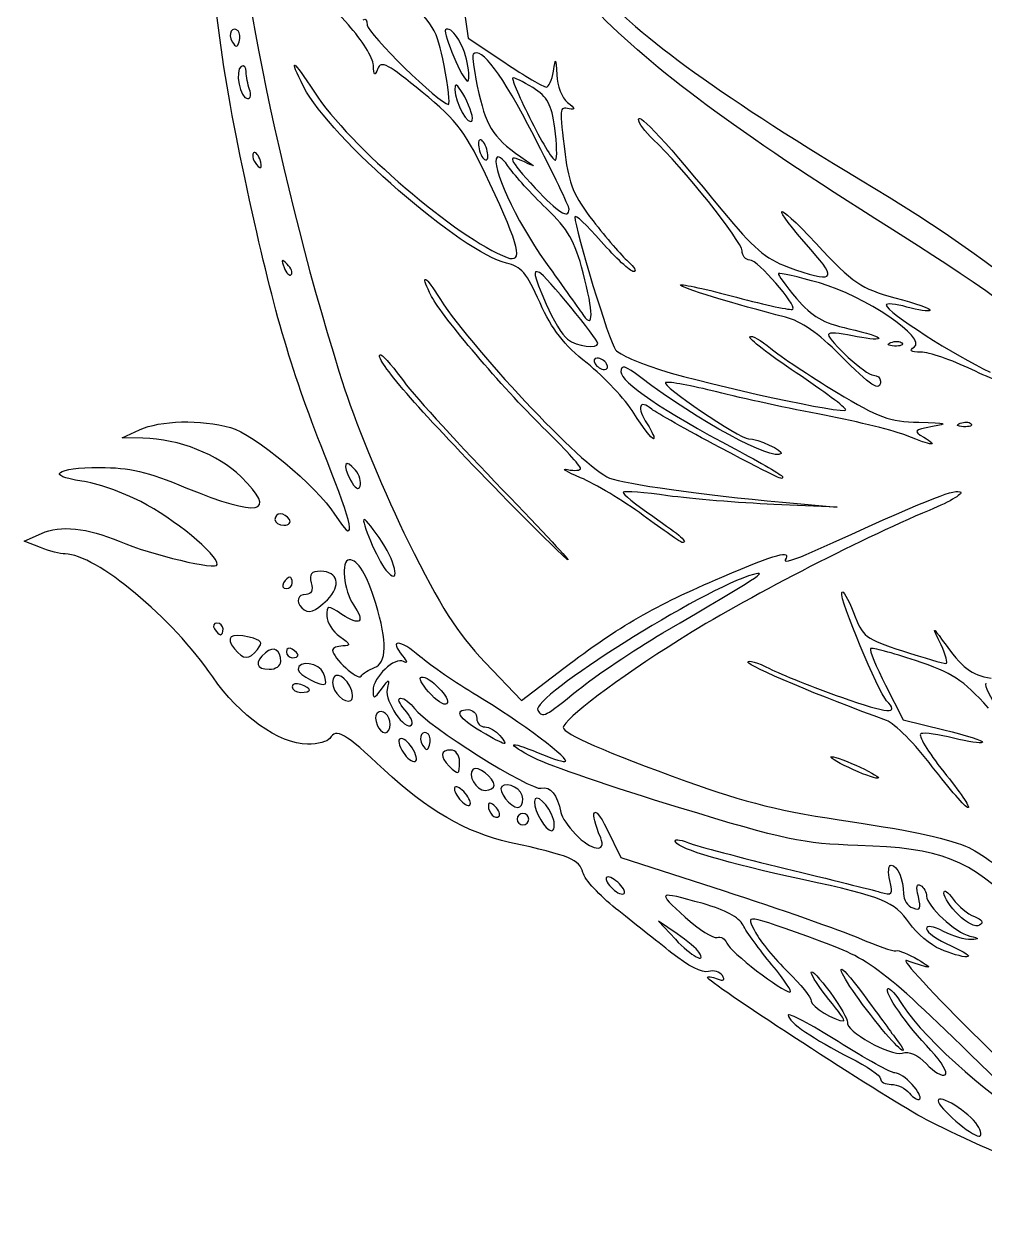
# Model space of a CAD drawing. Extents: x 0 to 45.7, y -0.3 to 36.
# Drawn here: x 0 to 11.47, y 14.29 to 28.7 of the extents above; entities that cross this region are included whole.
import ezdxf

# ---------------------------------------------------------------- set-up
doc = ezdxf.new("R2010")
doc.units = 0
doc.layers.add('Image', color=7, linetype='CONTINUOUS')

msp = doc.modelspace()

# ---------------------------------------------------------------- linework, layer by layer
at = {"layer": 'Image', "color": 7}
for points in [[(5.162265, 29.200913), (5.134598, 29.70003), (5.217846, 29.114858), (5.301082, 28.529688), (5.7376, 28.237103)], [(1.417635, 23.751191), (1.170421, 23.756827), (1.376948, 23.851389)], [(9.053104, 22.987152), (9.707121, 22.926549), (8.94984, 22.960289)], [(0.193884, 22.446015), (0.000077, 22.523302), (0.206608, 22.614898)], [(5.504711, 21.074136), (5.936567, 20.618303), (6.444973, 21.005159)], [(10.284636, 20.799956), (10.492538, 20.388113), (10.980841, 20.268447)], [(6.319994, 19.198779), (6.319891, 19.198779)], [(6.951964, 19.093604), (7.123118, 18.744835), (8.346281, 18.348567)], [(7.794621, 17.832703), (7.572958, 17.985336), (7.775161, 17.767057)]]:
    msp.add_lwpolyline(points, dxfattribs=at)
for points in [[(2.554587, 28.614484)], [(5.290628, 28.237082)], [(2.692438, 27.915827)], [(5.284611, 27.777889)], [(6.334838, 27.45525)], [(5.514545, 27.22852)], [(2.812061, 27.087047)], [(6.505925, 26.488161)], [(3.141135, 25.828535)], [(6.673431, 25.727445)], [(6.850109, 24.881928)], [(10.348216, 24.893643)], [(9.739726, 24.745119)], [(6.953374, 24.639997)], [(11.174339, 23.929828)], [(8.304485, 23.641902)], [(3.955371, 23.370182)], [(5.603128, 23.177073)], [(3.166966, 22.781036)], [(7.391223, 22.828492)], [(4.274372, 22.509065)], [(3.201391, 22.023728)], [(3.619775, 21.822681)], [(2.375278, 21.473137)], [(2.785976, 21.229402)], [(3.063723, 21.083021)], [(3.270239, 21.159274)], [(3.574211, 20.947102)], [(4.182498, 21.011459)], [(3.887645, 20.78901)], [(3.407923, 20.74302)], [(4.861544, 20.686725)], [(6.614781, 20.746071)], [(4.371736, 20.33328)], [(4.826371, 20.215503)], [(5.456027, 20.249153)], [(4.647163, 20.027551)], [(5.197846, 19.889861)], [(9.844805, 19.817177)], [(5.610917, 19.606055)], [(5.266694, 19.511221)], [(5.623549, 19.354015)], [(5.955138, 19.444535)], [(6.023975, 19.201425)], [(7.125528, 18.40934)], [(11.153408, 18.058631)], [(8.056856, 17.614434)], [(10.939116, 17.647558)], [(8.927755, 17.46274)], [(10.20325, 16.740201)], [(10.60246, 16.033813)], [(11.382853, 15.54474)]]:
    msp.add_lwpolyline(points, close=True, dxfattribs=at)
for points in [[(2.722455, 26.45322), (2.385319, 27.968831), (2.266698, 28.797746), (2.131496, 30.582841)], [(2.650655, 30.216373), (2.356313, 30.216373), (3.068044, 26.662514), (3.829469, 24.330252)], [(3.870524, 28.687517), (3.429905, 29.172061), (3.339552, 29.32566), (3.690948, 28.99281)], [(6.779386, 29.164298), (7.371768, 28.519144), (8.32712, 27.831422), (10.154517, 26.734676)], [(5.013611, 28.202662), (4.926688, 28.642049), (4.898261, 28.688851), (4.491799, 29.062073)], [(2.554542, 28.614408), (2.484565, 28.68439), (2.426827, 28.578996), (2.484242, 28.486132)], [(4.170049, 28.205615), (4.166768, 28.292422), (4.032603, 28.509286), (3.870524, 28.687517)], [(4.048917, 28.74612), (4.074979, 28.772182), (4.096352, 28.744268), (4.096352, 28.684303)], [(4.096352, 28.684303), (4.096352, 28.586404), (4.96452, 27.737968), (5.064695, 27.737968)], [(5.290647, 28.237082), (5.249972, 28.456472), (5.094622, 28.690314), (5.031476, 28.627163)], [(10.50282, 26.154584), (8.587172, 27.358997), (7.611579, 28.07178), (6.879417, 28.801892)], [(2.567155, 28.485923), (2.583083, 28.533747), (2.577447, 28.591601), (2.554587, 28.614484)], [(5.031476, 28.627163), (4.994122, 28.589809), (5.242609, 28.013331), (5.296052, 28.013331)], [(2.484242, 28.486132), (2.527626, 28.415954), (2.543834, 28.415898), (2.567155, 28.485923)], [(6.083668, 27.365847), (5.705086, 28.100628), (5.457827, 28.433932), (5.362246, 28.338359)], [(3.339263, 27.94415), (3.149514, 28.316084), (3.200616, 28.291531), (3.464793, 27.883844)], [(4.751853, 27.884246), (4.345547, 28.219585), (4.261016, 28.264427), (4.221677, 28.165475)], [(5.362246, 28.338359), (5.343989, 28.320077), (5.374496, 28.108338), (5.430029, 27.867837)], [(6.318849, 28.133836), (6.344434, 28.302812), (6.348662, 28.298076), (6.35783, 28.08978)], [(2.591036, 28.19128), (2.512563, 28.142787), (2.578124, 27.806935), (2.666032, 27.806935)], [(2.650644, 28.126425), (2.650644, 28.182358), (2.62381, 28.21155), (2.591036, 28.19128)], [(2.692425, 27.915827), (2.669406, 27.975723), (2.650644, 28.070487), (2.650644, 28.126425)], [(4.221677, 28.165475), (4.184008, 28.070836), (4.173954, 28.078697), (4.170049, 28.205615)], [(5.064695, 27.737968), (5.087131, 27.737968), (5.06443, 27.947077), (5.013611, 28.202662)], [(5.296052, 28.013331), (5.315869, 28.013331), (5.313515, 28.114021), (5.290628, 28.237082)], [(5.7376, 28.237103), (5.977684, 28.076178), (6.200228, 27.944513), (6.232145, 27.944513)], [(6.232145, 27.944513), (6.263958, 27.944513), (6.303072, 28.029714), (6.318849, 28.133836)], [(5.145805, 27.96042), (5.112394, 27.860113), (5.255581, 27.531429), (5.332723, 27.531429)], [(5.28464, 27.777889), (5.219997, 27.91344), (5.157532, 27.995583), (5.145805, 27.96042)], [(5.832054, 28.050889), (5.819222, 28.03803), (5.921028, 27.804236), (6.058403, 27.531429)], [(6.071365, 27.937634), (5.952638, 28.012807), (5.844947, 28.063779), (5.832054, 28.050889)], [(6.35783, 28.08978), (6.363545, 27.959695), (6.421452, 27.814531), (6.488614, 27.761775)], [(2.666032, 27.806935), (2.703503, 27.806935), (2.715414, 27.855938), (2.692438, 27.915827)], [(5.758899, 25.842502), (5.242164, 25.956006), (3.646459, 27.341989), (3.339263, 27.94415)], [(3.464793, 27.883844), (3.87652, 27.248427), (5.182149, 26.128221), (5.765818, 25.909587)], [(5.560771, 26.793245), (5.265429, 27.421139), (5.190427, 27.522295), (4.751853, 27.884246)], [(5.430029, 27.867837), (5.528092, 27.443365), (5.61345, 27.322516), (5.996863, 27.065332)], [(6.334787, 27.45525), (6.295293, 27.742503), (6.250745, 27.824072), (6.071365, 27.937634)], [(5.332723, 27.531429), (5.370874, 27.531429), (5.34926, 27.642334), (5.284611, 27.777889)], [(6.505891, 27.68534), (6.387469, 27.706295), (6.387686, 27.708729), (6.458843, 27.137754)], [(6.488614, 27.761775), (6.580935, 27.689248), (6.584957, 27.671386), (6.505891, 27.68534)], [(6.058403, 27.531429), (6.195793, 27.258624), (6.324873, 27.052095), (6.345262, 27.072484)], [(7.511273, 27.319685), (7.412678, 27.41148), (7.332949, 27.519909), (7.334071, 27.560639)], [(7.334071, 27.560639), (7.336716, 27.6443), (7.676439, 27.27388), (8.340445, 26.464351)], [(6.345262, 27.072484), (6.365688, 27.09291), (6.360978, 27.265122), (6.334838, 27.45525)], [(5.43558, 27.310186), (5.416636, 27.291242), (5.421213, 27.223522), (5.445687, 27.159672)], [(5.514537, 27.22852), (5.490063, 27.292369), (5.454503, 27.329112), (5.43558, 27.310186)], [(6.505896, 26.488164), (6.505896, 26.520194), (6.315893, 26.915149), (6.083668, 27.365847)], [(8.571204, 25.989566), (8.571204, 26.099675), (7.851284, 27.003113), (7.511273, 27.319685)], [(2.738512, 27.16049), (2.720468, 27.142445), (2.726103, 27.094638), (2.751054, 27.054252)], [(2.812083, 27.087065), (2.789672, 27.145491), (2.756557, 27.178529), (2.738512, 27.16049)], [(5.445687, 27.159672), (5.470161, 27.095826), (5.505729, 27.059075), (5.524653, 27.078003)], [(5.524653, 27.078003), (5.543597, 27.096947), (5.539019, 27.164676), (5.514545, 27.22852)], [(5.647128, 27.108676), (5.560885, 27.022438), (5.869408, 26.351337), (6.22353, 25.854898)], [(5.795907, 26.976525), (5.733777, 27.068902), (5.666819, 27.128372), (5.647128, 27.108676)], [(5.972389, 27.050542), (5.751499, 27.154172), (5.778629, 27.088608), (6.101639, 26.738188)], [(6.458843, 27.137754), (6.502586, 26.786921), (6.562769, 26.644038), (6.792311, 26.346053)], [(2.751054, 27.054252), (2.818941, 26.94441), (2.858618, 26.965748), (2.812061, 27.087047)], [(6.230361, 26.498779), (6.053558, 26.669173), (5.858047, 26.884153), (5.795907, 26.976525)], [(5.996863, 27.065332), (6.112958, 26.987455), (6.110275, 26.985838), (5.972389, 27.050542)], [(5.765818, 25.909587), (5.961827, 25.836155), (5.914001, 26.042289), (5.560771, 26.793245)], [(6.101639, 26.738188), (6.37294, 26.443851), (6.505925, 26.361613), (6.505925, 26.488161)], [(10.154517, 26.734676), (12.034518, 25.606353), (13.326584, 24.429754), (15.049555, 22.27712)], [(9.39646, 25.999662), (8.896642, 26.567282), (8.940912, 26.625297), (9.454925, 26.07627)], [(3.666506, 23.349735), (3.211107, 24.490523), (3.017381, 25.127387), (2.722455, 26.45322)], [(6.673341, 25.727445), (6.572492, 26.110536), (6.497205, 26.241632), (6.230361, 26.498779)], [(6.88985, 26.101763), (6.716526, 26.299891), (6.574717, 26.43149), (6.574717, 26.394194)], [(6.574717, 26.394194), (6.574717, 26.241667), (6.987661, 24.89521), (7.061856, 24.805809)], [(8.340445, 26.464351), (8.702628, 26.0228), (8.855587, 25.890775), (9.111969, 25.798467)], [(6.792311, 26.346053), (6.946368, 26.146078), (7.134249, 25.928249), (7.209827, 25.861978)], [(7.276119, 25.741508), (7.237016, 25.741508), (7.063171, 25.903618), (6.88985, 26.101763)], [(15.195459, 21.777387), (13.240414, 24.183458), (12.418402, 24.950217), (10.50282, 26.154584)], [(8.662943, 25.879181), (8.61249, 25.879181), (8.571204, 25.928857), (8.571204, 25.989566)], [(9.111969, 25.798467), (9.669156, 25.597836), (9.719144, 25.633198), (9.39646, 25.999662)], [(9.454925, 26.07627), (9.907596, 25.592761), (9.983254, 25.540734), (10.396092, 25.428976)], [(3.141087, 25.8285), (3.073095, 25.895993), (3.065184, 25.888085), (3.102582, 25.789998)], [(3.18813, 25.705096), (3.209297, 25.726368), (3.188183, 25.781836), (3.141135, 25.828535)], [(6.159022, 25.368765), (5.998901, 25.725659), (5.932387, 25.804399), (5.758899, 25.842502)], [(6.22353, 25.854898), (6.435615, 25.557572), (6.640075, 25.270847), (6.677876, 25.217732)], [(7.209827, 25.861978), (7.285408, 25.795724), (7.315237, 25.741508), (7.276119, 25.741508)], [(9.176257, 25.290953), (9.226798, 25.341497), (8.757601, 25.879181), (8.662943, 25.879181)], [(3.102582, 25.789998), (3.128406, 25.722101), (3.166935, 25.683892), (3.18813, 25.705096)], [(4.86441, 25.444346), (4.727588, 25.702799), (4.778018, 25.719029), (4.931945, 25.466042)], [(6.151526, 25.730022), (6.067595, 25.762854), (6.076109, 25.723593), (6.233637, 25.351358)], [(6.850109, 24.881928), (6.850109, 24.936535), (6.217876, 25.704074), (6.151526, 25.730022)], [(6.677876, 25.217732), (6.800463, 25.045501), (6.798629, 25.251543), (6.673431, 25.727445)], [(9.00641, 25.717785), (8.994716, 25.706117), (9.091122, 25.572648), (9.220678, 25.421279)], [(9.495166, 25.605403), (9.238064, 25.678926), (9.018126, 25.729501), (9.00641, 25.717785)], [(9.088071, 25.196034), (8.487908, 25.349281), (7.813044, 25.557032), (7.837134, 25.58112)], [(7.837134, 25.58112), (7.851131, 25.595116), (8.15177, 25.529161), (8.505227, 25.434564)], [(10.627257, 24.839388), (10.788187, 24.94135), (10.034896, 25.45105), (9.495166, 25.605403)], [(6.189904, 23.884666), (5.707083, 24.3588), (4.996403, 25.195036), (4.86441, 25.444346)], [(4.931945, 25.466042), (5.294052, 24.870998), (6.685176, 23.388582), (6.987799, 23.275297)], [(6.721069, 24.646482), (6.441851, 24.868545), (6.303953, 25.045737), (6.159022, 25.368765)], [(8.505227, 25.434564), (8.858696, 25.339978), (9.16066, 25.275343), (9.176257, 25.290953)], [(9.220678, 25.421279), (9.411478, 25.19837), (9.530141, 25.129538), (9.845186, 25.059037)], [(10.539695, 25.317896), (10.403622, 25.355448), (10.292291, 25.365235), (10.292291, 25.339592)], [(10.396092, 25.428976), (10.643002, 25.362145), (10.831989, 25.294427), (10.816061, 25.278518)], [(6.233637, 25.351358), (6.311083, 25.168363), (6.425431, 24.979919), (6.487749, 24.93258)], [(10.292291, 25.339592), (10.292291, 25.263775), (11.121838, 24.728625), (11.531477, 24.540188)], [(10.816061, 25.278518), (10.80016, 25.26259), (10.675771, 25.28037), (10.539695, 25.317896)], [(9.739728, 24.745098), (9.480939, 25.00715), (9.278109, 25.147498), (9.088071, 25.196034)], [(6.487749, 24.93258), (6.599292, 24.84787), (6.850109, 24.812802), (6.850109, 24.881928)], [(9.218569, 24.531267), (8.893089, 24.747873), (8.643946, 24.942255), (8.664914, 24.963232)], [(8.664914, 24.963232), (8.685922, 24.984213), (8.796966, 24.922337), (8.911745, 24.825754)], [(9.888316, 24.974553), (9.731868, 25.009674), (9.603859, 25.016876), (9.603859, 24.990428)], [(9.603859, 24.990428), (9.603859, 24.910018), (10.052231, 24.502332), (10.140671, 24.502332)], [(9.845186, 25.059037), (10.05911, 25.011172), (10.220329, 24.958189), (10.203451, 24.941321)], [(10.203451, 24.941321), (10.186544, 24.924388), (10.044767, 24.939469), (9.888316, 24.974553)], [(7.061856, 24.805809), (7.105907, 24.752723), (7.347363, 24.645546), (7.598403, 24.567639)], [(8.911745, 24.825754), (9.026529, 24.729175), (9.380656, 24.492973), (9.698707, 24.300862)], [(10.389816, 24.852032), (10.309624, 24.855313), (10.293312, 24.871664), (10.348216, 24.893643)], [(10.348226, 24.893561), (10.397926, 24.913405), (10.457304, 24.911024), (10.480177, 24.888137)], [(10.480177, 24.888137), (10.502984, 24.86533), (10.462397, 24.849037), (10.389816, 24.852032)], [(10.705356, 24.778727), (10.581735, 24.77952), (10.559732, 24.796692), (10.627257, 24.839388)], [(5.603128, 23.177073), (4.705884, 24.095653), (4.192039, 24.689776), (4.247162, 24.744894)], [(4.247162, 24.744894), (4.265127, 24.76286), (4.378874, 24.639391), (4.500062, 24.47064)], [(7.280508, 24.048639), (7.176315, 24.215615), (6.924563, 24.484652), (6.721069, 24.646482)], [(6.841984, 24.708842), (6.804112, 24.708842), (6.79229, 24.677865), (6.815632, 24.639997)], [(6.953379, 24.639997), (6.929964, 24.67787), (6.879849, 24.708842), (6.841984, 24.708842)], [(10.223451, 24.433484), (10.223451, 24.297335), (10.109365, 24.370836), (9.739726, 24.745119)], [(11.313915, 24.571145), (11.073866, 24.684709), (10.800014, 24.778115), (10.705356, 24.778727)], [(6.815632, 24.639997), (6.839047, 24.602133), (6.889162, 24.571155), (6.927021, 24.571155)], [(6.927021, 24.571155), (6.964889, 24.571155), (6.976721, 24.602167), (6.953374, 24.639997)], [(7.36368, 24.474648), (7.171783, 24.621013), (7.125467, 24.634507), (7.125467, 24.544054)], [(7.125467, 24.544054), (7.125467, 24.419178), (7.626023, 24.080061), (8.48513, 23.622926)], [(7.598403, 24.567639), (8.222112, 24.374072), (9.810362, 24.030925), (9.810362, 24.089729)], [(9.810362, 24.089729), (9.810362, 24.115949), (9.544053, 24.31466), (9.218569, 24.531267)], [(10.140671, 24.502332), (10.186174, 24.502332), (10.223451, 24.471354), (10.223451, 24.433484)], [(11.83024, 24.365333), (11.786317, 24.365068), (11.553972, 24.45758), (11.313915, 24.571145)], [(4.500062, 24.47064), (4.621241, 24.301896), (5.125525, 23.744315), (5.620681, 23.231577)], [(9.036795, 23.568118), (8.939145, 23.470465), (8.045214, 23.95482), (7.36368, 24.474648)], [(7.65776, 24.415847), (7.587288, 24.392352), (8.542579, 23.745032), (8.647724, 23.745032)], [(8.271333, 24.303486), (7.973898, 24.378623), (7.697786, 24.429193), (7.65776, 24.415847)], [(3.829469, 24.330252), (3.977808, 23.875884), (4.31825, 23.059947), (4.586012, 22.51705)], [(7.493932, 24.097714), (7.34259, 24.223312), (7.309107, 24.119383), (7.437695, 23.923115)], [(9.55331, 24.025252), (9.145663, 24.103143), (8.568773, 24.228347), (8.271333, 24.303486)], [(9.698707, 24.300862), (10.207629, 23.993465), (10.325356, 23.950486), (10.680467, 23.942509)], [(8.304501, 23.641902), (7.911702, 23.848595), (7.546949, 24.053708), (7.493932, 24.097714)], [(1.376948, 23.851389), (1.625892, 23.965382), (2.108107, 23.977765), (2.46271, 23.879239)], [(7.51217, 23.745034), (7.488939, 23.745034), (7.384699, 23.88166), (7.280508, 24.048639)], [(7.437695, 23.923115), (7.50187, 23.825169), (7.535382, 23.745034), (7.51217, 23.745034)], [(10.542735, 23.779917), (10.406194, 23.836969), (9.96095, 23.94737), (9.55331, 24.025252)], [(10.680467, 23.942509), (11.017513, 23.935021), (11.044283, 23.926264), (10.843012, 23.889672)], [(11.215945, 23.888227), (11.135747, 23.891508), (11.11943, 23.907859), (11.174339, 23.929828)], [(11.174345, 23.929756), (11.224049, 23.949574), (11.283422, 23.947245), (11.306306, 23.924332)], [(11.306306, 23.924332), (11.329113, 23.901499), (11.288552, 23.885232), (11.215945, 23.888227)], [(2.46271, 23.879239), (2.742307, 23.801597), (3.496781, 23.17379), (3.707175, 22.843703)], [(6.643578, 23.391992), (6.643578, 23.417948), (6.439425, 23.639648), (6.189904, 23.884666)], [(10.739755, 23.763142), (10.930703, 23.648371), (10.838858, 23.6562), (10.542735, 23.779917)], [(10.843012, 23.889672), (10.61961, 23.849085), (10.612091, 23.839869), (10.739755, 23.763142)], [(2.58957, 23.290442), (2.314509, 23.559032), (1.850661, 23.741391), (1.417635, 23.751191)], [(9.053085, 23.291926), (9.053085, 23.247468), (9.061605, 23.243489), (8.304485, 23.641902)], [(8.647724, 23.745032), (8.756077, 23.745032), (9.070675, 23.60199), (9.036795, 23.568118)], [(3.955371, 23.370182), (3.833123, 23.517489), (3.794575, 23.440922), (3.895779, 23.25181)], [(8.48513, 23.622926), (8.797497, 23.456707), (9.053085, 23.307759), (9.053085, 23.291926)], [(0.689215, 23.239851), (0.245838, 23.300621), (0.379199, 23.401374), (0.903006, 23.401374)], [(0.903006, 23.401374), (1.257456, 23.401374), (1.471153, 23.351352), (1.932399, 23.160423)], [(3.707175, 22.843703), (3.959612, 22.447681), (3.942716, 22.657817), (3.666506, 23.349735)], [(4.011137, 23.179386), (4.027303, 23.227889), (4.002168, 23.313752), (3.955371, 23.370182)], [(6.643578, 23.279179), (6.473196, 23.349537), (6.403487, 23.393098), (6.488677, 23.375985)], [(6.488677, 23.375985), (6.573871, 23.358893), (6.643578, 23.366169), (6.643578, 23.391992)], [(1.393272, 22.99396), (1.175062, 23.10603), (0.858244, 23.216681), (0.689215, 23.239851)], [(1.932399, 23.160423), (2.80323, 22.799943), (3.043247, 22.847433), (2.58957, 23.290442)], [(3.895779, 23.25181), (3.950172, 23.150194), (3.99254, 23.123595), (4.011137, 23.179386)], [(5.620681, 23.231577), (6.115841, 22.718832), (6.507367, 22.299324), (6.49073, 22.299324)], [(7.391223, 22.828547), (7.150407, 23.006041), (6.81397, 23.208818), (6.643578, 23.279179)], [(6.987799, 23.275297), (7.18212, 23.202553), (8.079123, 23.077404), (9.053104, 22.987152)], [(6.49073, 22.299324), (6.474115, 22.299324), (6.074675, 22.694308), (5.603128, 23.177073)], [(7.153034, 23.10704), (7.1379, 23.09188), (7.295843, 22.962096), (7.504103, 22.818655)], [(7.686589, 23.064321), (7.4083, 23.102942), (7.1682, 23.122177), (7.153034, 23.10704)], [(8.94984, 22.960289), (8.533329, 22.978863), (7.96487, 23.025665), (7.686589, 23.064321)], [(9.409692, 22.393759), (10.801535, 23.023768), (11.067175, 23.132189), (11.170249, 23.112343)], [(11.170249, 23.112343), (11.233953, 23.10004), (11.070215, 22.999813), (10.806396, 22.889534)], [(2.306338, 22.24142), (2.306338, 22.364695), (1.790238, 22.790058), (1.393272, 22.99396)], [(3.059641, 22.849881), (3.02408, 22.849881), (2.994855, 22.818906), (2.994855, 22.781036)], [(2.994855, 22.781036), (2.994855, 22.743169), (3.043162, 22.712199), (3.102188, 22.712199)], [(3.166966, 22.781036), (3.143524, 22.818906), (3.095261, 22.849881), (3.059641, 22.849881)], [(3.102188, 22.712199), (3.16122, 22.712199), (3.190364, 22.743177), (3.166966, 22.781036)], [(4.06003, 22.78101), (4.01187, 22.78101), (4.219526, 22.296284), (4.319052, 22.176353)], [(4.274372, 22.509065), (4.175386, 22.658626), (4.078934, 22.78101), (4.06003, 22.78101)], [(7.855912, 22.505792), (7.841175, 22.505792), (7.632034, 22.651017), (7.391223, 22.828492)], [(7.504103, 22.818655), (7.847257, 22.582323), (7.933313, 22.505792), (7.855912, 22.505792)], [(10.806396, 22.889534), (9.944993, 22.529478), (8.598964, 21.83237), (7.824305, 21.345115)], [(0.206608, 22.614898), (0.433423, 22.715504), (0.752429, 22.68301), (1.136002, 22.520254)], [(1.136002, 22.520254), (1.520958, 22.356905), (2.306338, 22.169781), (2.306338, 22.24142)], [(4.319052, 22.176353), (4.488489, 21.972195), (4.452551, 22.239822), (4.274372, 22.509065)], [(4.586012, 22.51705), (4.976927, 21.724465), (5.157944, 21.440154), (5.504711, 21.074136)], [(0.489208, 22.368722), (0.433367, 22.368722), (0.300469, 22.403517), (0.193884, 22.446015)], [(2.252083, 20.900284), (1.772575, 21.604191), (0.854754, 22.368722), (0.489208, 22.368722)], [(8.328522, 22.092091), (8.993342, 22.375058), (9.162756, 22.421083), (9.086741, 22.298086)], [(9.086741, 22.298086), (9.062902, 22.259581), (9.20823, 22.302531), (9.409692, 22.393759)], [(3.88147, 22.299374), (3.779864, 22.299374), (3.814297, 21.926591), (3.931341, 21.75948)], [(4.19932, 21.775546), (4.094005, 22.122701), (3.986801, 22.299374), (3.88147, 22.299374)], [(3.170993, 22.09257), (3.154298, 22.09257), (3.121495, 22.061595), (3.098093, 22.023728)], [(3.201386, 22.023728), (3.201386, 22.061598), (3.187707, 22.09257), (3.170993, 22.09257)], [(3.539739, 22.161568), (3.425761, 22.161568), (3.400118, 22.130046), (3.427873, 22.023884)], [(3.619775, 21.822681), (3.788577, 21.991478), (3.748405, 22.161568), (3.539739, 22.161568)], [(8.70888, 22.124672), (8.116903, 21.963683), (6.03867, 20.652765), (6.133124, 20.499926)], [(6.444973, 21.005159), (7.10229, 21.505326), (7.530598, 21.752482), (8.328522, 22.092091)], [(7.625576, 21.425639), (8.789933, 22.110729), (8.886318, 22.172924), (8.70888, 22.124672)], [(3.098093, 22.023728), (3.07465, 21.985861), (3.088382, 21.954891), (3.128485, 21.954891)], [(3.128485, 21.954891), (3.168578, 21.954891), (3.201391, 21.985869), (3.201391, 22.023728)], [(3.427873, 22.023884), (3.451288, 21.934399), (3.429725, 21.8862), (3.367061, 21.8862)], [(10.296553, 20.616142), (10.196511, 20.717459), (9.7345, 21.830754), (9.760324, 21.908253)], [(9.760324, 21.908253), (9.772971, 21.946123), (9.836111, 21.838776), (9.900693, 21.669699)], [(3.367061, 21.8862), (3.265058, 21.8862), (3.238684, 21.803007), (3.316133, 21.72556)], [(3.316133, 21.72556), (3.393154, 21.64854), (3.470328, 21.67322), (3.619775, 21.822681)], [(4.182413, 21.011406), (4.331781, 21.066522), (4.337369, 21.32026), (4.19932, 21.775546)], [(3.792609, 21.647773), (3.621598, 21.759816), (3.614518, 21.759007), (3.614518, 21.627294)], [(3.614518, 21.627294), (3.614518, 21.551829), (3.684228, 21.441466), (3.769424, 21.382043)], [(3.931341, 21.75948), (4.076444, 21.552319), (4.014463, 21.50241), (3.792609, 21.647773)], [(9.900693, 21.669699), (10.01271, 21.376394), (10.03964, 21.355333), (10.487083, 21.211228)], [(2.302367, 21.541974), (2.262272, 21.541974), (2.248601, 21.510959), (2.271972, 21.473137)], [(2.271972, 21.473137), (2.295361, 21.43527), (2.32818, 21.404287), (2.344883, 21.404287)], [(2.375281, 21.473137), (2.375281, 21.511007), (2.342488, 21.541974), (2.302367, 21.541974)], [(2.344883, 21.404287), (2.361578, 21.404287), (2.375278, 21.435299), (2.375278, 21.473137)], [(10.946519, 21.283925), (10.841424, 21.504532), (10.841644, 21.505308), (10.961945, 21.339284)], [(2.68794, 21.375304), (2.466163, 21.430962), (2.395217, 21.374511), (2.511573, 21.233847)], [(2.785976, 21.229347), (2.854707, 21.312156), (2.837509, 21.337765), (2.68794, 21.375304)], [(3.769424, 21.382043), (3.899462, 21.291331), (3.904986, 21.273405), (3.803857, 21.27037)], [(4.725937, 21.145079), (4.48524, 21.352391), (4.350561, 21.356773), (4.516834, 21.151853)], [(7.824305, 21.345115), (7.084846, 20.880008), (6.437054, 20.390055), (6.437054, 20.295902)], [(6.614781, 20.746071), (6.821029, 20.914071), (7.275878, 21.219874), (7.625576, 21.425639)], [(10.961945, 21.339284), (11.211807, 20.994539), (11.296577, 20.928406), (11.544828, 20.88462)], [(2.511573, 21.233847), (2.620352, 21.102788), (2.680124, 21.101807), (2.785976, 21.229402)], [(2.880721, 21.188738), (2.747275, 21.077986), (2.76718, 20.991229), (2.926031, 20.991229)], [(3.063712, 21.083021), (3.063712, 21.225907), (2.982223, 21.272982), (2.880721, 21.188738)], [(3.201391, 21.232178), (3.163521, 21.255567), (3.132549, 21.241888), (3.132549, 21.201785)], [(3.132549, 21.201785), (3.132549, 21.161687), (3.163527, 21.128879), (3.201391, 21.128879)], [(3.270239, 21.159274), (3.270239, 21.175916), (3.239227, 21.208778), (3.201391, 21.232178)], [(3.803857, 21.27037), (3.737587, 21.268518), (3.683381, 21.245526), (3.683381, 21.21957)], [(3.683381, 21.21957), (3.683381, 21.127926), (3.984674, 20.853021), (4.023075, 20.909621)], [(10.10405, 21.239102), (10.089101, 21.224047), (10.170302, 21.026461), (10.284636, 20.799956)], [(10.642094, 21.095875), (10.361188, 21.18967), (10.119062, 21.25412), (10.10405, 21.239102)], [(10.487083, 21.211228), (10.745028, 21.128154), (10.977902, 21.06018), (11.00459, 21.06018)], [(11.00459, 21.06018), (11.031276, 21.06018), (11.005384, 21.160862), (10.946519, 21.283925)], [(2.926031, 20.991229), (3.001752, 20.991229), (3.063723, 21.032523), (3.063723, 21.083021)], [(3.201391, 21.128879), (3.239264, 21.128879), (3.270239, 21.142505), (3.270239, 21.159274)], [(3.574285, 20.947065), (3.527192, 21.069765), (3.270239, 21.105307), (3.270239, 20.989163)], [(4.529163, 21.083857), (4.426018, 21.14577), (4.165226, 20.89736), (4.165226, 20.737181)], [(4.516834, 21.151853), (4.574846, 21.080343), (4.579712, 21.053504), (4.529163, 21.083857)], [(5.404396, 20.678705), (5.158283, 20.825785), (4.852972, 21.035666), (4.725937, 21.145079)], [(8.640044, 21.076208), (8.640044, 21.106857), (8.756209, 21.072583), (8.898206, 21.00045)], [(10.295511, 20.380366), (9.516396, 20.662198), (8.640044, 21.030562), (8.640044, 21.076208)], [(11.514137, 20.528077), (11.201372, 20.871981), (11.084214, 20.948268), (10.642094, 21.095875)], [(3.382824, 20.09689), (3.048517, 20.09689), (2.565649, 20.439955), (2.252083, 20.900284)], [(3.270239, 20.989163), (3.270239, 20.925152), (3.553177, 20.777294), (3.59887, 20.817442)], [(3.59887, 20.817442), (3.609189, 20.826544), (3.598077, 20.884882), (3.574211, 20.947102)], [(3.887587, 20.78901), (3.806384, 20.940738), (3.683297, 20.96726), (3.683297, 20.833018)], [(4.023075, 20.909621), (4.04448, 20.941178), (4.11623, 20.987014), (4.182498, 21.011459)], [(4.731327, 20.891941), (4.788368, 20.948993), (5.081575, 20.676657), (5.052735, 20.593393)], [(8.898206, 21.00045), (9.040192, 20.928192), (9.427443, 20.773545), (9.758747, 20.656768)], [(3.304658, 20.809701), (3.24786, 20.831476), (3.201389, 20.819331), (3.201389, 20.782615)], [(3.201389, 20.782615), (3.201389, 20.745941), (3.24786, 20.715935), (3.304658, 20.715935)], [(3.407923, 20.74302), (3.407923, 20.75789), (3.361451, 20.787902), (3.304658, 20.809701)], [(3.683297, 20.833018), (3.683297, 20.715234), (3.82732, 20.574086), (3.901033, 20.619645)], [(3.901033, 20.619645), (3.932992, 20.639356), (3.926857, 20.715577), (3.887645, 20.78901)], [(4.165226, 20.737181), (4.165226, 20.63576), (4.178058, 20.637972), (4.265069, 20.754405)], [(4.265069, 20.754405), (4.363417, 20.886041), (4.364452, 20.885977), (4.334144, 20.75041)], [(4.861544, 20.686725), (4.771229, 20.780901), (4.712631, 20.873254), (4.731327, 20.891941)], [(11.480183, 20.8253), (11.431158, 20.776276), (11.805486, 20.23404), (11.888356, 20.23404)], [(3.304658, 20.715935), (3.361457, 20.715935), (3.407923, 20.728079), (3.407923, 20.74302)], [(4.334144, 20.75041), (4.302187, 20.607368), (4.548237, 20.249931), (4.625483, 20.327182)], [(4.544245, 20.509035), (4.475508, 20.585005), (4.453281, 20.647151), (4.494868, 20.647151)], [(4.494868, 20.647151), (4.536477, 20.647151), (4.61096, 20.591051), (4.660434, 20.522492)], [(5.052735, 20.593393), (5.036993, 20.547942), (4.957366, 20.586804), (4.861544, 20.686725)], [(6.454448, 19.889814), (6.558541, 19.889814), (5.913477, 20.374436), (5.404396, 20.678705)], [(6.133124, 20.499926), (6.190078, 20.407782), (6.215359, 20.420707), (6.614781, 20.746071)], [(9.758747, 20.656768), (10.315074, 20.460685), (10.460913, 20.449665), (10.296553, 20.616142)], [(4.213973, 20.466432), (4.160246, 20.412708), (4.234266, 20.234077), (4.310263, 20.234077)], [(4.371736, 20.33328), (4.371736, 20.4444), (4.274232, 20.526688), (4.213973, 20.466432)], [(4.625483, 20.327182), (4.64956, 20.351259), (4.613047, 20.433076), (4.544245, 20.509035)], [(4.660434, 20.522492), (4.806781, 20.319691), (6.048251, 19.538991), (6.174455, 19.570405)], [(5.456027, 20.249153), (5.186784, 20.405221), (5.12476, 20.509419), (5.301132, 20.509419)], [(5.301132, 20.509419), (5.357928, 20.509419), (5.404399, 20.462945), (5.404399, 20.406155)], [(4.310263, 20.234077), (4.344074, 20.234077), (4.371736, 20.278715), (4.371736, 20.33328)], [(5.404399, 20.406155), (5.404399, 20.349356), (5.447069, 20.302885), (5.499229, 20.302885)], [(10.842543, 19.828017), (10.638107, 20.096922), (10.391946, 20.345483), (10.295511, 20.380366)], [(4.296933, 19.792611), (3.823775, 20.23699), (3.727191, 20.29259), (3.648782, 20.165732)], [(4.826389, 20.215435), (4.756415, 20.28542), (4.698664, 20.18002), (4.756084, 20.087151)], [(4.838991, 20.086945), (4.854919, 20.134771), (4.849284, 20.192625), (4.826371, 20.215503)], [(5.679767, 20.199618), (5.792057, 20.064317), (5.764313, 20.070466), (5.456027, 20.249153)], [(5.499229, 20.302885), (5.551386, 20.302885), (5.632632, 20.256416), (5.679767, 20.199618)], [(6.437054, 20.295902), (6.437054, 20.223652), (6.938142, 20.004873), (7.911639, 19.652122)], [(10.707317, 20.223237), (10.665981, 20.209505), (10.787886, 20.004876), (10.978256, 19.768629)], [(11.096523, 20.16923), (10.923821, 20.212707), (10.748674, 20.237019), (10.707317, 20.223237)], [(10.980841, 20.268447), (11.249407, 20.202629), (11.45596, 20.135586), (11.439847, 20.119475)], [(3.648782, 20.165732), (3.625392, 20.12786), (3.5057, 20.09689), (3.382824, 20.09689)], [(4.504576, 20.16524), (4.460255, 20.16524), (4.462036, 20.116112), (4.509497, 20.027551)], [(4.647102, 20.027551), (4.606567, 20.103277), (4.542438, 20.16524), (4.504576, 20.16524)], [(4.756084, 20.087151), (4.799465, 20.016975), (4.815671, 20.016917), (4.838991, 20.086945)], [(6.092807, 19.92988), (5.741244, 20.111517), (5.767199, 20.147947), (6.137873, 19.993076)], [(11.439847, 20.119475), (11.423681, 20.103309), (11.269227, 20.125772), (11.096523, 20.16923)], [(4.509497, 20.027551), (4.550039, 19.951824), (4.614164, 19.889861), (4.652031, 19.889861)], [(4.652031, 19.889861), (4.696351, 19.889861), (4.694573, 19.938989), (4.647163, 20.027551)], [(5.09459, 20.027551), (4.970111, 20.027551), (4.961502, 19.947228), (5.073926, 19.834788)], [(5.073926, 19.834788), (5.185019, 19.723687), (5.197846, 19.729391), (5.197846, 19.889861)], [(5.197865, 19.889861), (5.197865, 19.966358), (5.151965, 20.027551), (5.09459, 20.027551)], [(7.813896, 19.340506), (7.037686, 19.576634), (6.263196, 19.841853), (6.092807, 19.92988)], [(6.137873, 19.993076), (6.273806, 19.936283), (6.416263, 19.889814), (6.454448, 19.889814)], [(9.844805, 19.817177), (9.693349, 19.888853), (9.600412, 19.947699), (9.638279, 19.947959)], [(9.638279, 19.947959), (9.732169, 19.948752), (10.275426, 19.694318), (10.189024, 19.69018)], [(5.79501, 18.924911), (5.279412, 19.038801), (4.810141, 19.310602), (4.296933, 19.792611)], [(5.359806, 19.799374), (5.2893, 19.728878), (5.394527, 19.545651), (5.505491, 19.545651)], [(5.610917, 19.606055), (5.610917, 19.692836), (5.408831, 19.848406), (5.359806, 19.799374)], [(10.189024, 19.69018), (10.151156, 19.688328), (9.996258, 19.745515), (9.844805, 19.817177)], [(11.269317, 19.339082), (11.238996, 19.339082), (11.046979, 19.5591), (10.842543, 19.828017)], [(10.978256, 19.768629), (11.168624, 19.532385), (11.299601, 19.339082), (11.269317, 19.339082)], [(5.266694, 19.511221), (5.218047, 19.56985), (5.162752, 19.602327), (5.143816, 19.583388)], [(5.505491, 19.545651), (5.563478, 19.545651), (5.610917, 19.57281), (5.610917, 19.606055)], [(5.955138, 19.444535), (5.955138, 19.555523), (5.771904, 19.660734), (5.701397, 19.590236)], [(7.911639, 19.652122), (8.615072, 19.397233), (9.028376, 19.296376), (9.888144, 19.169833)], [(5.143816, 19.583388), (5.124871, 19.564444), (5.14924, 19.501008), (5.197865, 19.442376)], [(5.320746, 19.370211), (5.33969, 19.389155), (5.315322, 19.452597), (5.266694, 19.511221)], [(5.701397, 19.590236), (5.65237, 19.541203), (5.807937, 19.339111), (5.894718, 19.339111)], [(6.319891, 19.198779), (6.27655, 19.36449), (6.092823, 19.536594), (6.092823, 19.411472)], [(6.174455, 19.570405), (6.283223, 19.597454), (6.363844, 19.497264), (6.40804, 19.280035)], [(5.197865, 19.442376), (5.246506, 19.383752), (5.301807, 19.351274), (5.320746, 19.370211)], [(5.623538, 19.354026), (5.57414, 19.403429), (5.542075, 19.407493), (5.542075, 19.364345)], [(5.542075, 19.364345), (5.542075, 19.27246), (5.623485, 19.191037), (5.669435, 19.236982)], [(5.669435, 19.236982), (5.689041, 19.256614), (5.668642, 19.309208), (5.623549, 19.354015)], [(5.894718, 19.339111), (5.927913, 19.339111), (5.955138, 19.386546), (5.955138, 19.444535)], [(6.092823, 19.411472), (6.092823, 19.291775), (6.225694, 19.063351), (6.295335, 19.063351)], [(6.883055, 18.977682), (6.742741, 19.311499), (6.798778, 19.405776), (6.951964, 19.093604)], [(9.951369, 18.888403), (9.291796, 18.909094), (9.095744, 18.950565), (7.813896, 19.340506)], [(5.955138, 19.270269), (5.917271, 19.270269), (5.886291, 19.239292), (5.886291, 19.201425)], [(5.886291, 19.201425), (5.886291, 19.16356), (5.917269, 19.132577), (5.955138, 19.132577)], [(6.023975, 19.201425), (6.023975, 19.239297), (5.992998, 19.270269), (5.955138, 19.270269)], [(5.955138, 19.132577), (5.993008, 19.132577), (6.023975, 19.163592), (6.023975, 19.201425)], [(6.295335, 19.063351), (6.32831, 19.063351), (6.339388, 19.12429), (6.319994, 19.198779)], [(6.40804, 19.280035), (6.418518, 19.228608), (6.496673, 19.112437), (6.581755, 19.021867)], [(9.888144, 19.169833), (10.575655, 19.068627), (11.086791, 18.955811), (11.278734, 18.862892)], [(6.671542, 18.564426), (6.628203, 18.721054), (6.524137, 18.763869), (5.79501, 18.924911)], [(6.581755, 19.021867), (6.766363, 18.825363), (6.958959, 18.797124), (6.883055, 18.977682)], [(7.778519, 18.927593), (7.754045, 18.967252), (7.815833, 18.964349), (7.930466, 18.920476)], [(9.294047, 18.480949), (8.361328, 18.683912), (7.832875, 18.83964), (7.778519, 18.927593)], [(7.930466, 18.920476), (8.03675, 18.879804), (8.557425, 18.741099), (9.087526, 18.612244)], [(11.86897, 18.135778), (11.295006, 18.720496), (10.946773, 18.85718), (9.951369, 18.888403)], [(11.278734, 18.862892), (11.635919, 18.689981), (12.470658, 17.945371), (13.041693, 17.290271)], [(9.087526, 18.612244), (9.61762, 18.483381), (10.125603, 18.357039), (10.216382, 18.331502)], [(10.335537, 18.467842), (10.310269, 18.568373), (10.317916, 18.650632), (10.35247, 18.650632)], [(10.35247, 18.650632), (10.427014, 18.650632), (10.498841, 18.482577), (10.498841, 18.308147)], [(7.061975, 18.134847), (6.870689, 18.286311), (6.694992, 18.479621), (6.671542, 18.564426)], [(6.970926, 18.512607), (6.932504, 18.512607), (6.939915, 18.466955), (6.987807, 18.40934)], [(7.125478, 18.40934), (7.078329, 18.466135), (7.008799, 18.512607), (6.970926, 18.512607)], [(10.569641, 17.95942), (10.382207, 18.222647), (10.269634, 18.268676), (9.294047, 18.480949)], [(10.216382, 18.331502), (10.367401, 18.289004), (10.377518, 18.30049), (10.335537, 18.467842)], [(6.987807, 18.40934), (7.03495, 18.352549), (7.104488, 18.306075), (7.142356, 18.306075)], [(7.142356, 18.306075), (7.180741, 18.306075), (7.173368, 18.351727), (7.125528, 18.40934)], [(8.104843, 18.192931), (7.554212, 18.34743), (7.548603, 18.343241), (7.891115, 18.033313)], [(8.346281, 18.348567), (9.01902, 18.130619), (9.745353, 17.876338), (9.96036, 17.783506)], [(10.498841, 18.308147), (10.498841, 18.239564), (10.548749, 18.164298), (10.609762, 18.140893)], [(10.675847, 18.276974), (10.646725, 18.39292), (10.656136, 18.440095), (10.702605, 18.411385)], [(10.702605, 18.411385), (10.74198, 18.38707), (10.774212, 18.32829), (10.774212, 18.280802)], [(10.980725, 18.318606), (10.980725, 18.366625), (11.030509, 18.334772), (11.091358, 18.247949)], [(11.153408, 18.058631), (11.058431, 18.153609), (10.980725, 18.2706), (10.980725, 18.318606)], [(8.582298, 17.934771), (8.533371, 18.030368), (8.370644, 18.118353), (8.104843, 18.192931)], [(10.609762, 18.140893), (10.700184, 18.106209), (10.7124, 18.131394), (10.675847, 18.276974)], [(10.774212, 18.280802), (10.774212, 18.164298), (11.119541, 17.845898), (11.290537, 17.804757)], [(11.091358, 18.247949), (11.152204, 18.161073), (11.265925, 18.066354), (11.344073, 18.037438)], [(7.732272, 17.602827), (7.554903, 17.743975), (7.253267, 17.983383), (7.061975, 18.134847)], [(7.891115, 18.033313), (8.056903, 17.883291), (8.228713, 17.772907), (8.272907, 17.788015)], [(9.523299, 17.73831), (8.565325, 18.082766), (8.61291, 18.076173), (8.732648, 17.847916)], [(11.406136, 17.935412), (11.361157, 17.907596), (11.250418, 17.961632), (11.153408, 18.058631)], [(11.344073, 18.037438), (11.438291, 18.002608), (11.459201, 17.968209), (11.406136, 17.935412)], [(8.927755, 17.46274), (8.778574, 17.642597), (8.623123, 17.855005), (8.582298, 17.934771)], [(10.939164, 17.647544), (10.821641, 17.698696), (10.655358, 17.839045), (10.569641, 17.95942)], [(10.977267, 17.860688), (10.853135, 17.924879), (10.774151, 17.937166), (10.774151, 17.892319)], [(10.774151, 17.892319), (10.774151, 17.851912), (10.905811, 17.760387), (11.066733, 17.688883)], [(7.775161, 17.767057), (7.962158, 17.565203), (8.150262, 17.46328), (8.056856, 17.614434)], [(8.056856, 17.614434), (8.034525, 17.650539), (7.916536, 17.748756), (7.794621, 17.832703)], [(8.272907, 17.788015), (8.317098, 17.803069), (8.369805, 17.772351), (8.39003, 17.719659)], [(8.732648, 17.847916), (8.78907, 17.740368), (8.961696, 17.529921), (9.116276, 17.380241)], [(11.651731, 16.046354), (10.290587, 17.387958), (10.119554, 17.523912), (9.523299, 17.73831)], [(9.96036, 17.783506), (10.175361, 17.690682), (10.376727, 17.621962), (10.407842, 17.630796)], [(11.304269, 17.763641), (11.236122, 17.759196), (11.088974, 17.80294), (10.977267, 17.860688)], [(11.290537, 17.804757), (11.407451, 17.776616), (11.409531, 17.770401), (11.304269, 17.763641)], [(8.169455, 17.381886), (8.101136, 17.360587), (7.924381, 17.44995), (7.732272, 17.602827)], [(8.39003, 17.719659), (8.428734, 17.618779), (9.047667, 17.140363), (9.143253, 17.13744)], [(10.407842, 17.630796), (10.438965, 17.639607), (10.557346, 17.591934), (10.670942, 17.524791)], [(11.256056, 17.55671), (11.199258, 17.555916), (11.056637, 17.596406), (10.939116, 17.647558)], [(11.066733, 17.688883), (11.227656, 17.617374), (11.312849, 17.557903), (11.256056, 17.55671)], [(9.143253, 17.13744), (9.173905, 17.136646), (9.076927, 17.28289), (8.927755, 17.46274)], [(10.533253, 17.514869), (10.457531, 17.541168), (10.85482, 17.110397), (11.416111, 16.55766)], [(10.670942, 17.524791), (10.867793, 17.40845), (10.844792, 17.406802), (10.533253, 17.514869)], [(8.15804, 17.308956), (8.15804, 17.325387), (8.209592, 17.31909), (8.2726, 17.29488)], [(10.670828, 15.66865), (10.074678, 16.008936), (8.15804, 17.260088), (8.15804, 17.308956)], [(8.335648, 17.334261), (8.307364, 17.380103), (8.232531, 17.40154), (8.169455, 17.381886)], [(8.2726, 17.29488), (8.351396, 17.264668), (8.371081, 17.276889), (8.335648, 17.334261)], [(9.116276, 17.380241), (9.270851, 17.230565), (9.397322, 17.072897), (9.397322, 17.02986)], [(9.397322, 17.371827), (9.397322, 17.408503), (9.498007, 17.301453), (9.62106, 17.133884)], [(9.608863, 17.048468), (9.492517, 17.189616), (9.397322, 17.335132), (9.397322, 17.371827)], [(10.20325, 16.740201), (9.926427, 17.083462), (9.71064, 17.411427), (9.761594, 17.411427)], [(9.761594, 17.411427), (9.781305, 17.411427), (9.916552, 17.248957), (10.062092, 17.050394)], [(10.825652, 16.438319), (10.533184, 16.74793), (10.265803, 17.132508), (10.311354, 17.178059)], [(10.311354, 17.178059), (10.330087, 17.196791), (10.410607, 17.106677), (10.490274, 16.977787)], [(9.397322, 17.02986), (9.397322, 16.96291), (9.675384, 16.79183), (9.784216, 16.79183)], [(9.784216, 16.79183), (9.804139, 16.79183), (9.725219, 16.907323), (9.608863, 17.048468)], [(9.62106, 17.133884), (9.744126, 16.96632), (9.83718, 16.805686), (9.827861, 16.776902)], [(10.062092, 17.050394), (10.207632, 16.851827), (10.367192, 16.634971), (10.416672, 16.568486)], [(9.717609, 16.545899), (9.389993, 16.751589), (9.121941, 16.893099), (9.121941, 16.860381)], [(10.490274, 16.977787), (10.74002, 16.573675), (11.734546, 15.705258), (11.961522, 15.693089)], [(9.121941, 16.860381), (9.121941, 16.780003), (9.424024, 16.572371), (9.862003, 16.3517)], [(9.827861, 16.776902), (9.795648, 16.67731), (10.348057, 16.365342), (10.481614, 16.407736)], [(10.416672, 16.568486), (10.600449, 16.321548), (10.430774, 16.458062), (10.20325, 16.740201)], [(10.395375, 16.171925), (10.350216, 16.171925), (10.045233, 16.340214), (9.717609, 16.545899)], [(10.481614, 16.407736), (10.567625, 16.434967), (10.665291, 16.391411), (10.771606, 16.278272)], [(10.996973, 16.147856), (11.03275, 16.169975), (10.955674, 16.30069), (10.825652, 16.438319)], [(11.416111, 16.55766), (11.977415, 16.004915), (12.48712, 15.552675), (12.548797, 15.552675)], [(9.862003, 16.3517), (10.060793, 16.251547), (10.223433, 16.139141), (10.223433, 16.101914)], [(10.60246, 16.033813), (10.53371, 16.109772), (10.440529, 16.171925), (10.395375, 16.171925)], [(10.771606, 16.278272), (10.859768, 16.184424), (10.961183, 16.125737), (10.996973, 16.147856)], [(10.223433, 16.101914), (10.223433, 16.064682), (10.281602, 16.034236), (10.352693, 16.034236)], [(10.352693, 16.034236), (10.423789, 16.034236), (10.521148, 15.986992), (10.569032, 15.929307)], [(10.691783, 15.860044), (10.711415, 15.879677), (10.671199, 15.957851), (10.60246, 16.033813)], [(10.569032, 15.929307), (10.616956, 15.871599), (10.672164, 15.840426), (10.691783, 15.860044)], [(11.382816, 15.54474), (11.285907, 15.69991), (10.91188, 15.932932), (10.91188, 15.838142)], [(10.91188, 15.838142), (10.91188, 15.758629), (11.307973, 15.415065), (11.399654, 15.415065)], [(13.888558, 14.285135), (12.836585, 14.670687), (11.144841, 15.398076), (10.670828, 15.66865)], [(11.399654, 15.415065), (11.43492, 15.415065), (11.427358, 15.473424), (11.382853, 15.54474)]]:
    msp.add_open_spline(points, degree=3, dxfattribs=at)

doc.saveas('drawing.dxf')
